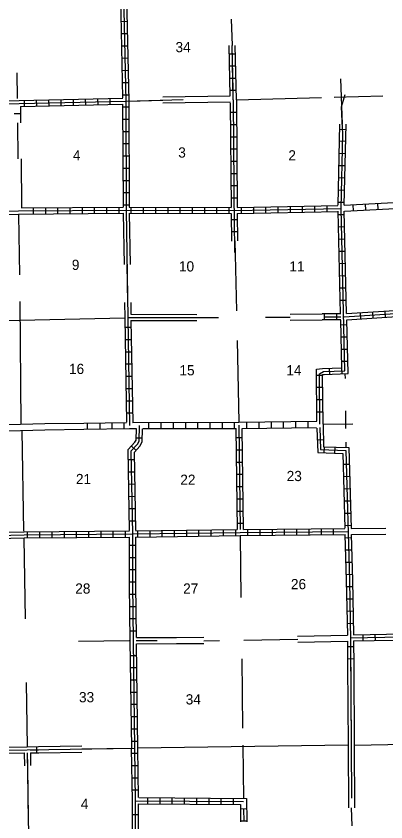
# Model space of a CAD drawing. Extents: x 1896717 to 2422910, y 16167611 to 16626507.
# Drawn here: x 2040072 to 2058203, y 16340565 to 16380064 of the extents above; entities that cross this region are included whole.
import ezdxf

# ---------------------------------------------------------------- set-up
doc = ezdxf.new("R2010")
doc.units = 0
for name, color, linetype in [('L10', 7, 'Continuous'), ('L11', 7, 'Continuous'), ('L13', 7, 'Continuous'), ('L14', 7, 'Continuous'), ('L8', 7, 'Continuous'), ('L9', 7, 'Continuous')]:
    doc.layers.add(name, color=color, linetype=linetype)

msp = doc.modelspace()

# ---------------------------------------------------------------- linework, layer by layer
at = {"layer": 'L10'}
for p, q in [((2040280, 16375295), (2040280, 16374835)), ((2045705, 16365446), (2048930, 16365438)), ((2053503, 16365461), (2055072, 16365470)), ((2053504, 16365161), (2055075, 16365170)), ((2045704, 16365146), (2048930, 16365138)), ((2045972, 16349596), (2047928, 16349608)), ((2045971, 16349296), (2047929, 16349308)), ((2056328, 16348243), (2056349, 16344321)), ((2056627, 16348245), (2056647, 16344325)), ((2056349, 16344321), (2056365, 16341258)), ((2056645, 16344325), (2056666, 16341261))]:
    msp.add_line(p, q, dxfattribs=at)
for points in [[(2045321, 16370404), (2045362, 16367891)], [(2045622, 16370404), (2045664, 16367892)], [(2045392, 16366021), (2045404, 16365280)], [(2045695, 16366024), (2045705, 16365446)], [(2041171, 16344255), (2043293, 16344289)], [(2040472, 16343946), (2040480, 16343319)], [(2040772, 16343946), (2040780, 16343324)], [(2041179, 16343953), (2043297, 16343988)]]:
    msp.add_lwpolyline(points, dxfattribs=at)
at = {"layer": 'L11'}
for p, q in [((2047270, 16376107), (2050563, 16376154)), ((2047274, 16375807), (2050571, 16375854)), ((2040312, 16373076), (2040339, 16370664)), ((2039703, 16360042), (2041481, 16360087)), ((2039706, 16359742), (2041488, 16359787)), ((2056496, 16354954), (2058202, 16354965)), ((2056513, 16354654), (2058204, 16354665)), ((2047928, 16349608), (2049274, 16349616)), ((2053877, 16349677), (2056315, 16349721)), ((2053880, 16349377), (2056321, 16349421)), ((2047929, 16349308), (2049275, 16349316))]:
    msp.add_line(p, q, dxfattribs=at)
for points in [[(2041484, 16360086), (2043391, 16360114)], [(2041488, 16359787), (2043396, 16359814)]]:
    msp.add_lwpolyline(points, dxfattribs=at)
at = {"layer": 'L13'}
for p, q in [((2050621, 16379921), (2050663, 16378621)), ((2040105, 16377279), (2040122, 16376021)), ((2055979, 16376996), (2056060, 16374767)), ((2050871, 16375954), (2055040, 16376067)), ((2055662, 16376085), (2058047, 16376148)), ((2040143, 16374834), (2040162, 16373075)), ((2040197, 16370329), (2040230, 16367379)), ((2050791, 16369042), (2050871, 16365621)), ((2045542, 16366023), (2045512, 16367892)), ((2040247, 16366071), (2040301, 16360057)), ((2040255, 16365158), (2045404, 16365280)), ((2048930, 16365288), (2049988, 16365296)), ((2052304, 16365304), (2053503, 16365311)), ((2034980, 16365029), (2040255, 16365159)), ((2050905, 16364163), (2050996, 16360154)), ((2056195, 16362531), (2056204, 16362296)), ((2056221, 16360721), (2056229, 16359854)), ((2055121, 16360054), (2056576, 16360072)), ((2040355, 16359758), (2040438, 16354821)), ((2056238, 16359171), (2056238, 16358918)), ((2051063, 16354596), (2051096, 16351562)), ((2040447, 16354479), (2040513, 16350512)), ((2043138, 16349421), (2045613, 16349454)), ((2049275, 16349448), (2050046, 16349462)), ((2051238, 16349479), (2053878, 16349527)), ((2051138, 16348554), (2051180, 16345154)), ((2040572, 16347404), (2040622, 16344246)), ((2056349, 16344321), (2046038, 16344179)), ((2051188, 16344329), (2051222, 16341712)), ((2056645, 16344325), (2062261, 16344428)), ((2040630, 16343321), (2040667, 16340505)), ((2056506, 16341260), (2056528, 16340365))]:
    msp.add_line(p, q, dxfattribs=at)
for points in [[(2045596, 16375896), (2047270, 16375943)], [(2043295, 16344138), (2045735, 16344179)]]:
    msp.add_lwpolyline(points, dxfattribs=at)
at = {"layer": 'L8'}
for p, q in [((2045513, 16379796), (2045213, 16379788)), ((2045530, 16379196), (2045230, 16379188)), ((2050563, 16376163), (2050513, 16378621)), ((2050707, 16376431), (2050663, 16378624)), ((2050871, 16375954), (2050813, 16378621)), ((2045538, 16378596), (2045238, 16378588)), ((2050522, 16378217), (2050820, 16378223)), ((2045555, 16377996), (2045255, 16377988)), ((2050534, 16377621), (2050832, 16377627)), ((2045563, 16377396), (2045263, 16377388)), ((2050546, 16377024), (2050844, 16377030)), ((2045580, 16376796), (2045280, 16376788)), ((2050558, 16376428), (2050857, 16376434)), ((2040463, 16375938), (2040472, 16375638)), ((2041063, 16375946), (2041071, 16375646)), ((2041663, 16375963), (2041671, 16375663)), ((2042263, 16375971), (2042271, 16375671)), ((2042863, 16375988), (2042871, 16375688)), ((2043463, 16376004), (2043471, 16375704)), ((2044063, 16376013), (2044071, 16375713)), ((2044663, 16376029), (2044671, 16375729)), ((2045588, 16376196), (2045288, 16376188)), ((2050721, 16375954), (2050771, 16369571)), ((2050871, 16375954), (2050913, 16370688)), ((2040280, 16375629), (2040280, 16375295)), ((2045596, 16375596), (2045296, 16375596)), ((2050571, 16375821), (2050613, 16370688)), ((2039980, 16375290), (2040280, 16375290)), ((2050580, 16375354), (2050880, 16375354)), ((2045605, 16374996), (2045305, 16374996)), ((2050580, 16374754), (2050880, 16374754)), ((2045605, 16374396), (2045305, 16374396)), ((2056244, 16374490), (2055944, 16374498)), ((2050588, 16374154), (2050888, 16374154)), ((2056229, 16373921), (2055929, 16373929)), ((2045605, 16373796), (2045305, 16373796)), ((2050588, 16373554), (2050888, 16373554)), ((2045613, 16373196), (2045313, 16373196)), ((2056221, 16373321), (2055921, 16373329)), ((2050596, 16372954), (2050896, 16372954)), ((2056204, 16372721), (2055904, 16372729)), ((2045613, 16372596), (2045313, 16372596)), ((2050596, 16372354), (2050896, 16372354)), ((2045613, 16371996), (2045313, 16371996)), ((2056196, 16372121), (2055896, 16372129)), ((2050605, 16371754), (2050905, 16371754)), ((2056179, 16371521), (2055879, 16371529)), ((2045621, 16371396), (2045321, 16371396)), ((2050613, 16371154), (2050913, 16371154)), ((2045121, 16370404), (2045121, 16370704)), ((2045621, 16370796), (2045321, 16370796)), ((2045721, 16370404), (2045721, 16370704)), ((2046321, 16370404), (2046321, 16370704)), ((2051721, 16370404), (2051721, 16370704)), ((2052321, 16370421), (2052321, 16370721)), ((2052921, 16370429), (2052921, 16370729)), ((2053521, 16370438), (2053521, 16370738)), ((2054121, 16370454), (2054121, 16370754)), ((2054721, 16370463), (2054721, 16370763)), ((2055321, 16370471), (2055321, 16370771)), ((2056171, 16370921), (2055871, 16370929)), ((2056621, 16370521), (2056604, 16370821)), ((2057221, 16370554), (2057204, 16370854)), ((2057821, 16370588), (2057804, 16370888)), ((2040922, 16370371), (2040922, 16370671)), ((2041521, 16370371), (2041521, 16370671)), ((2042121, 16370379), (2042121, 16370679)), ((2042721, 16370379), (2042721, 16370679)), ((2043321, 16370388), (2043321, 16370688)), ((2043921, 16370396), (2043921, 16370696)), ((2044521, 16370396), (2044521, 16370696)), ((2046921, 16370396), (2046921, 16370696)), ((2047521, 16370396), (2047521, 16370696)), ((2048121, 16370396), (2048121, 16370696)), ((2048721, 16370396), (2048721, 16370696)), ((2049321, 16370396), (2049321, 16370696)), ((2049921, 16370388), (2049921, 16370688)), ((2050521, 16370388), (2050521, 16370688)), ((2050613, 16370388), (2050627, 16369040)), ((2050913, 16370387), (2050927, 16369043)), ((2051121, 16370396), (2051121, 16370696)), ((2056171, 16370329), (2055871, 16370321)), ((2050915, 16370084), (2050617, 16370081)), ((2050766, 16370082), (2050782, 16368479)), ((2056188, 16369729), (2055888, 16369721)), ((2050921, 16369487), (2050623, 16369484)), ((2056196, 16369129), (2055896, 16369121)), ((2056213, 16368529), (2055913, 16368521)), ((2056221, 16367929), (2055921, 16367921)), ((2056238, 16367329), (2055938, 16367321)), ((2056254, 16366729), (2055954, 16366721)), ((2056263, 16366129), (2055963, 16366121)), ((2058146, 16365604), (2058163, 16365304)), ((2045596, 16365296), (2048930, 16365288)), ((2055988, 16365471), (2055072, 16365471)), ((2055988, 16365171), (2055075, 16365171)), ((2055179, 16365470), (2055179, 16365172)), ((2055179, 16365321), (2055988, 16365321)), ((2055776, 16365470), (2055776, 16365172)), ((2056946, 16365521), (2056963, 16365221)), ((2057546, 16365563), (2057563, 16365263)), ((2045713, 16364796), (2045413, 16364796)), ((2056296, 16364929), (2055996, 16364921)), ((2045721, 16364196), (2045421, 16364196)), ((2056304, 16364329), (2056004, 16364321)), ((2045730, 16363596), (2045430, 16363596)), ((2056321, 16363729), (2056021, 16363729)), ((2045738, 16362996), (2045438, 16362996)), ((2056338, 16363129), (2056038, 16363129)), ((2056054, 16362521), (2056038, 16362821)), ((2055096, 16362454), (2054796, 16362454)), ((2055454, 16362496), (2055438, 16362796)), ((2045746, 16362396), (2045446, 16362396)), ((2045763, 16361796), (2045463, 16361796)), ((2055104, 16361854), (2054804, 16361854)), ((2055113, 16361254), (2054813, 16361254)), ((2045771, 16361196), (2045471, 16361196)), ((2045780, 16360596), (2045480, 16360596)), ((2055113, 16360654), (2054813, 16360654)), ((2043562, 16360116), (2043562, 16359816)), ((2044171, 16360129), (2044171, 16359829)), ((2044771, 16360138), (2044771, 16359838)), ((2045355, 16360138), (2045355, 16359838)), ((2046571, 16360146), (2046571, 16359846)), ((2047171, 16360146), (2047171, 16359846)), ((2047771, 16360146), (2047771, 16359846)), ((2048371, 16360154), (2048371, 16359854)), ((2048971, 16360154), (2048971, 16359854)), ((2049571, 16360154), (2049571, 16359854)), ((2050171, 16360154), (2050171, 16359854)), ((2050771, 16360154), (2050771, 16359854)), ((2051371, 16360163), (2051371, 16359863)), ((2051971, 16360163), (2051971, 16359863)), ((2052571, 16360171), (2052571, 16359871)), ((2053171, 16360179), (2053171, 16359879)), ((2053771, 16360188), (2053771, 16359888)), ((2054371, 16360196), (2054371, 16359896)), ((2050846, 16359854), (2050913, 16354896)), ((2050996, 16360004), (2051063, 16354896)), ((2051146, 16359829), (2051213, 16354896)), ((2045955, 16359388), (2046255, 16359388)), ((2050855, 16359404), (2051155, 16359404)), ((2054838, 16359296), (2055138, 16359312)), ((2045730, 16358979), (2045946, 16358779)), ((2055171, 16358654), (2055188, 16358954)), ((2055704, 16358638), (2055713, 16358938)), ((2050863, 16358804), (2051163, 16358804)), ((2045580, 16358321), (2045880, 16358329)), ((2050871, 16358204), (2051171, 16358204)), ((2056104, 16358096), (2056404, 16358104)), ((2045588, 16357721), (2045888, 16357729)), ((2050880, 16357604), (2051180, 16357604)), ((2056121, 16357496), (2056421, 16357504)), ((2045596, 16357121), (2045896, 16357129)), ((2050888, 16357004), (2051188, 16357004)), ((2056138, 16356896), (2056438, 16356904)), ((2045605, 16356521), (2045905, 16356529)), ((2050896, 16356404), (2051196, 16356404)), ((2056154, 16356296), (2056454, 16356304)), ((2045621, 16355921), (2045921, 16355929)), ((2050905, 16355804), (2051205, 16355804)), ((2056171, 16355696), (2056471, 16355704)), ((2045630, 16355321), (2045930, 16355329)), ((2050913, 16355204), (2051213, 16355204)), ((2052038, 16354604), (2052038, 16354904)), ((2052638, 16354612), (2052638, 16354912)), ((2053238, 16354621), (2053238, 16354921)), ((2053838, 16354629), (2053838, 16354929)), ((2054438, 16354629), (2054438, 16354929)), ((2055038, 16354637), (2055038, 16354937)), ((2055638, 16354646), (2055638, 16354946)), ((2056188, 16355096), (2056488, 16355104)), ((2040638, 16354487), (2040638, 16354787)), ((2041238, 16354496), (2041238, 16354796)), ((2041838, 16354496), (2041838, 16354796)), ((2042438, 16354504), (2042438, 16354804)), ((2043038, 16354504), (2043038, 16354804)), ((2043638, 16354512), (2043638, 16354812)), ((2044238, 16354521), (2044238, 16354821)), ((2044838, 16354521), (2044838, 16354821)), ((2045438, 16354529), (2045438, 16354829)), ((2046038, 16354529), (2046038, 16354829)), ((2046638, 16354537), (2046638, 16354837)), ((2047238, 16354546), (2047238, 16354846)), ((2047838, 16354554), (2047838, 16354854)), ((2048438, 16354562), (2048438, 16354862)), ((2049038, 16354571), (2049038, 16354871)), ((2049638, 16354579), (2049638, 16354879)), ((2050238, 16354587), (2050238, 16354887)), ((2050838, 16354596), (2050838, 16354896)), ((2051438, 16354596), (2051438, 16354896)), ((2045638, 16354129), (2045938, 16354129)), ((2056204, 16354496), (2056504, 16354504)), ((2056221, 16353896), (2056521, 16353904)), ((2045638, 16353529), (2045938, 16353529)), ((2045638, 16352929), (2045938, 16352929)), ((2056238, 16353296), (2056538, 16353304)), ((2056254, 16352696), (2056554, 16352704)), ((2045638, 16352329), (2045938, 16352329)), ((2056271, 16352096), (2056571, 16352104)), ((2045646, 16351729), (2045946, 16351729)), ((2056279, 16351496), (2056579, 16351504)), ((2045655, 16351129), (2045955, 16351129)), ((2056296, 16350896), (2056596, 16350904)), ((2045655, 16350529), (2045955, 16350529)), ((2056304, 16350296), (2056604, 16350304)), ((2045663, 16349929), (2045963, 16349929)), ((2045963, 16349454), (2046996, 16349462)), ((2056321, 16349421), (2056328, 16348243)), ((2056621, 16349437), (2056627, 16348245)), ((2057071, 16349746), (2057071, 16349446)), ((2057663, 16349762), (2057671, 16349462)), ((2056622, 16349147), (2056323, 16349145)), ((2056473, 16349146), (2056499, 16344322)), ((2045680, 16348729), (2045980, 16348729)), ((2056625, 16348550), (2056327, 16348548)), ((2045688, 16348129), (2045988, 16348129)), ((2045696, 16347529), (2045996, 16347529)), ((2045705, 16346929), (2046005, 16346929)), ((2045713, 16346329), (2046013, 16346329)), ((2045721, 16345729), (2046021, 16345729)), ((2045730, 16345129), (2046030, 16345129)), ((2041093, 16343950), (2041088, 16344248)), ((2045730, 16344529), (2046030, 16344529)), ((2040622, 16343948), (2040630, 16343321)), ((2045738, 16343929), (2046038, 16343929)), ((2045755, 16343329), (2046055, 16343329)), ((2045763, 16342729), (2046063, 16342729)), ((2045771, 16342129), (2046071, 16342129)), ((2045930, 16341604), (2051221, 16341562)), ((2046088, 16341754), (2051367, 16341711)), ((2046530, 16341446), (2046530, 16341746)), ((2047130, 16341446), (2047130, 16341746)), ((2047730, 16341437), (2047730, 16341737)), ((2048330, 16341437), (2048330, 16341737)), ((2048930, 16341429), (2048930, 16341729)), ((2049530, 16341429), (2049530, 16341729)), ((2050130, 16341421), (2050130, 16341721)), ((2050730, 16341412), (2050730, 16341712)), ((2051367, 16341711), (2051382, 16340566)), ((2046088, 16341454), (2051071, 16341414)), ((2051071, 16341414), (2051082, 16340563)), ((2051373, 16341197), (2051074, 16341193)), ((2051223, 16341195), (2051231, 16340593)), ((2045780, 16340929), (2046080, 16340929)), ((2051381, 16340600), (2051082, 16340596))]:
    msp.add_line(p, q, dxfattribs=at)
for points in [[(2045188, 16386296), (2045338, 16381129), (2045446, 16375896), (2045471, 16370554), (2045638, 16359996)], [(2045188, 16380979), (2045296, 16376054)], [(2045488, 16380988), (2045600, 16375896)], [(2054971, 16360054), (2054946, 16362521), (2055138, 16362638), (2056196, 16362679), (2056013, 16370638), (2056088, 16374296), (2056063, 16374896), (2056021, 16375613), (2056213, 16376229)], [(2029505, 16375446), (2034955, 16375696), (2040222, 16375779), (2045446, 16375896), (2048263, 16375971)], [(2034952, 16375846), (2040222, 16375929), (2045305, 16376046)], [(2045596, 16375896), (2045621, 16370704)], [(2040280, 16375629), (2045288, 16375746)], [(2045296, 16375746), (2045321, 16370704)], [(2055863, 16370796), (2055948, 16374765)], [(2056163, 16370796), (2056248, 16374770)], [(2040339, 16370664), (2045321, 16370704)], [(2045621, 16370704), (2050613, 16370688)], [(2050913, 16370688), (2055854, 16370788)], [(2056163, 16370796), (2061304, 16371079), (2062291, 16371086)], [(2056171, 16370496), (2061154, 16370771)], [(2029530, 16370204), (2034947, 16370479), (2040197, 16370513), (2045471, 16370554), (2050788, 16370538), (2056013, 16370638)], [(2030754, 16370119), (2034955, 16370329), (2040197, 16370363), (2045321, 16370404)], [(2045622, 16370404), (2050613, 16370388)], [(2050913, 16370387), (2055863, 16370488)], [(2055979, 16365471), (2055863, 16370496)], [(2056279, 16365479), (2056163, 16370496)], [(2056154, 16365321), (2061421, 16365663), (2066679, 16365671), (2071946, 16365713)], [(2056279, 16365479), (2061254, 16365804)], [(2045404, 16365280), (2045488, 16360154)], [(2055121, 16360054), (2055096, 16362488), (2055179, 16362488), (2056346, 16362538), (2056288, 16365171)], [(2056296, 16365179), (2061429, 16365513), (2066554, 16365521)], [(2045704, 16365146), (2045788, 16360146)], [(2054821, 16360213), (2054804, 16362754), (2055096, 16362788), (2056046, 16362821), (2055988, 16365163)], [(2043391, 16360114), (2045480, 16360146)], [(2045780, 16360146), (2050996, 16360154), (2054813, 16360204)], [(2055121, 16360054), (2055146, 16358954), (2056388, 16358912), (2056496, 16354946)], [(2043396, 16359814), (2045638, 16359846), (2045963, 16359846)], [(2045638, 16354846), (2045571, 16358812), (2045896, 16359171), (2045955, 16359271), (2045971, 16359846)], [(2045921, 16338962), (2045930, 16341604), (2045888, 16344179), (2045821, 16349454), (2045788, 16352179), (2045788, 16354679), (2045721, 16358754), (2046021, 16359079), (2046105, 16359229), (2046121, 16359988)], [(2045938, 16354846), (2045871, 16358696), (2046146, 16358988), (2046255, 16359188), (2046271, 16359829)], [(2046280, 16359846), (2050855, 16359854)], [(2051146, 16359854), (2054796, 16359904)], [(2054821, 16359871), (2054863, 16358671), (2056088, 16358629), (2056188, 16354971)], [(2054971, 16359904), (2055004, 16358812), (2056238, 16358771), (2056413, 16352396), (2056471, 16349437)], [(2051221, 16354896), (2056188, 16354954)], [(2035238, 16354662), (2040463, 16354787), (2045638, 16354829)], [(2035238, 16354512), (2040463, 16354637), (2045788, 16354679), (2051063, 16354746), (2056371, 16354804)], [(2035238, 16354362), (2040463, 16354487), (2045630, 16354529)], [(2045740, 16344179), (2045671, 16349454), (2045638, 16352179), (2045638, 16354529)], [(2045930, 16354529), (2051063, 16354596), (2056204, 16354654)], [(2045938, 16354829), (2050905, 16354896)], [(2045972, 16349596), (2045938, 16352179), (2045938, 16354529)], [(2056196, 16354654), (2056263, 16352396), (2056315, 16349721)], [(2056504, 16354654), (2056563, 16352396), (2056613, 16349737)], [(2056613, 16349737), (2060671, 16349812), (2063396, 16349879), (2064029, 16349871), (2064304, 16349729)], [(2056471, 16349587), (2060671, 16349662), (2063396, 16349729), (2063996, 16349721), (2064237, 16349596)], [(2056621, 16349437), (2060679, 16349512), (2063396, 16349579), (2063954, 16349571), (2064171, 16349462)], [(2046080, 16341754), (2046038, 16344179), (2045971, 16349296)], [(2030105, 16344137), (2035347, 16344196), (2040622, 16344246)], [(2040622, 16344246), (2041171, 16344255)], [(2029955, 16343987), (2035347, 16344046), (2040622, 16344096), (2045888, 16344179)], [(2030114, 16343837), (2035347, 16343896), (2040463, 16343946)], [(2040622, 16343946), (2040688, 16338854), (2040805, 16333487), (2040930, 16328196), (2041063, 16322946)], [(2040769, 16344096), (2041177, 16344103)], [(2040772, 16343946), (2041179, 16343953)], [(2045771, 16339112), (2045780, 16341604), (2045735, 16344179)], [(2046071, 16339112), (2046080, 16341454)]]:
    msp.add_lwpolyline(points, dxfattribs=at)
at = {"layer": 'L9'}
for p, q in [((2050721, 16375954), (2050663, 16378621)), ((2056471, 16349437), (2056513, 16341721))]:
    msp.add_line(p, q, dxfattribs=at)

# ---------------------------------------------------------------- texts
at = {"layer": 'L14'}
for s, p in [('34', (2047888, 16378296)), ('4', (2042855, 16372988)), ('3', (2048021, 16373129)), ('2', (2053421, 16372988)), ('9', (2042805, 16367621)), ('10', (2048055, 16367546)), ('11', (2053471, 16367546)), ('16', (2042663, 16362521)), ('15', (2048080, 16362454)), ('14', (2053321, 16362454)), ('23', (2053338, 16357271)), ('21', (2043005, 16357121)), ('22', (2048121, 16357088)), ('28', (2042971, 16351754)), ('27', (2048263, 16351754)), ('26', (2053546, 16351971)), ('33', (2043155, 16346429)), ('34', (2048388, 16346321)), ('4', (2043246, 16341204))]:
    msp.add_text(s, height=500, rotation=360, dxfattribs=at).set_placement(p)

doc.saveas('drawing.dxf')
